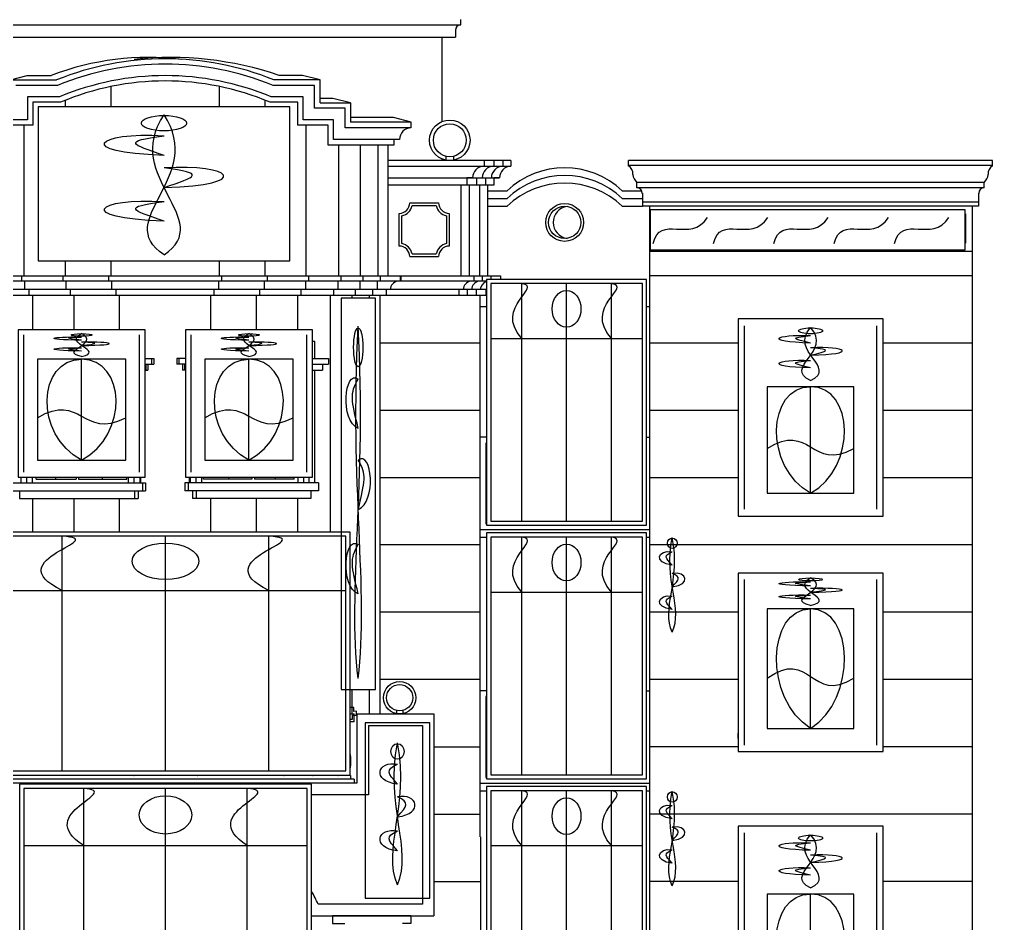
# Model space of a CAD drawing. Header units: inches. Extents: x 330 to 939, y 702 to 1608.
# Drawn here: x 431.2 to 527.9, y 1155.7 to 1245.5 of the extents above; entities that cross this region are included whole.
import ezdxf

# ---------------------------------------------------------------- set-up
doc = ezdxf.new("R2010")
doc.units = ezdxf.units.IN
doc.header["$MEASUREMENT"] = 0
for name, color, linetype, lineweight in [('01_EXISTING_RETAINED', 7, 'Continuous', 25), ('02_NEW_FACADE', 7, 'Continuous', 25), ('03_NEW_WINDOWS', 7, 'Continuous', 25), ('04_GLAZED_ENCLOSURES', 7, 'Continuous', 25)]:
    doc.layers.add(name, color=color, linetype=linetype, lineweight=lineweight)

# ---------------------------------------------------------------- blocks, each defined once
blk = doc.blocks.new('B_ENCLOSURE_08')
at = {"layer": '04_GLAZED_ENCLOSURES'}
for points in [[(7.95, -12.215), (7.95, 12.215), (-7.95, 12.215), (-7.95, -12.215)], [(7.53, -11.795), (7.53, 11.795), (-7.53, 11.795), (-7.53, -11.795)]]:
    blk.add_lwpolyline(points, close=True, dxfattribs=at)
for points in [[(-4.452, -11.795), (-4.452, 11.795)], [(0, -11.795), (0, 11.795)], [(4.452, -11.795), (4.452, 11.795)], [(-7.53, 6.3518), (7.53, 6.3518)]]:
    blk.add_lwpolyline(points, dxfattribs=at)
blk.add_ellipse((0, 9.2834), major_axis=(0, 1.8323), ratio=0.781007, dxfattribs=at)
for points in [[(-4.452, 6.3518), (-7.314, 9.5277), (-2.226, 11.4821), (-4.452, 11.795)], [(4.452, 6.3518), (1.59, 9.5277), (6.678, 11.4821), (4.452, 11.795)]]:
    blk.add_open_spline(points, degree=3, dxfattribs=at)
blk = doc.blocks.new('B_ENCLOSURE_09')
at = {"layer": '04_GLAZED_ENCLOSURES'}
for points in [[(7.95, -12.215), (7.95, 12.215), (-7.95, 12.215), (-7.95, -12.215)], [(7.53, -11.795), (7.53, 11.795), (-7.53, 11.795), (-7.53, -11.795)]]:
    blk.add_lwpolyline(points, close=True, dxfattribs=at)
for points in [[(-4.452, -11.795), (-4.452, 11.795)], [(0, -11.795), (0, 11.795)], [(4.452, -11.795), (4.452, 11.795)], [(-7.53, 6.3518), (7.53, 6.3518)]]:
    blk.add_lwpolyline(points, dxfattribs=at)
blk.add_ellipse((0, 9.2834), major_axis=(0, 1.8323), ratio=0.781007, dxfattribs=at)
for points in [[(-4.452, 6.3518), (-7.314, 9.5277), (-2.226, 11.4821), (-4.452, 11.795)], [(4.452, 6.3518), (1.59, 9.5277), (6.678, 11.4821), (4.452, 11.795)]]:
    blk.add_open_spline(points, degree=3, dxfattribs=at)
blk = doc.blocks.new('B_ENCLOSURE_10')
at = {"layer": '04_GLAZED_ENCLOSURES'}
for points in [[(7.95, -12.215), (7.95, 12.215), (-7.95, 12.215), (-7.95, -12.215)], [(7.53, -11.795), (7.53, 11.795), (-7.53, 11.795), (-7.53, -11.795)]]:
    blk.add_lwpolyline(points, close=True, dxfattribs=at)
for points in [[(-4.452, -11.795), (-4.452, 11.795)], [(0, -11.795), (0, 11.795)], [(4.452, -11.795), (4.452, 11.795)], [(-7.53, 6.3518), (7.53, 6.3518)]]:
    blk.add_lwpolyline(points, dxfattribs=at)
blk.add_ellipse((0, 9.2834), major_axis=(0, 1.8323), ratio=0.781007, dxfattribs=at)
for points in [[(-4.452, 6.3518), (-7.314, 9.5277), (-2.226, 11.4821), (-4.452, 11.795)], [(4.452, 6.3518), (1.59, 9.5277), (6.678, 11.4821), (4.452, 11.795)]]:
    blk.add_open_spline(points, degree=3, dxfattribs=at)
blk = doc.blocks.new('B_ENCLOSURE_13')
at = {"layer": '04_GLAZED_ENCLOSURES'}
for points in [[(14.5, -12.675), (14.5, 12.675), (-14.5, 12.675), (-14.5, -12.675)], [(14.08, -12.255), (14.08, 12.255), (-14.08, 12.255), (-14.08, -12.255)]]:
    blk.add_lwpolyline(points, close=True, dxfattribs=at)
for points in [[(-8.12, -12.255), (-8.12, 12.255)], [(0, -12.255), (0, 12.255)], [(8.12, -12.255), (8.12, 12.255)], [(-14.08, 6.591), (14.08, 6.591)]]:
    blk.add_lwpolyline(points, dxfattribs=at)
blk.add_ellipse((0, 9.633), major_axis=(2.61, 0), ratio=0.7284483, dxfattribs=at)
for points in [[(-8.12, 6.591), (-13.34, 9.8865), (-4.06, 11.9145), (-8.12, 12.255)], [(8.12, 6.591), (2.9, 9.8865), (12.18, 11.9145), (8.12, 12.255)]]:
    blk.add_open_spline(points, degree=3, dxfattribs=at)
blk = doc.blocks.new('B_ENCLOSURE_14')
at = {"layer": '04_GLAZED_ENCLOSURES'}
for points in [[(18.35, -12.075), (18.35, 12.075), (-18.35, 12.075), (-18.35, -12.075)], [(17.93, -11.655), (17.93, 11.655), (-17.93, 11.655), (-17.93, -11.655)]]:
    blk.add_lwpolyline(points, close=True, dxfattribs=at)
for points in [[(-10.276, -11.655), (-10.276, 11.655)], [(0, -11.655), (0, 11.655)], [(10.276, -11.655), (10.276, 11.655)], [(-17.93, 6.279), (17.93, 6.279)]]:
    blk.add_lwpolyline(points, dxfattribs=at)
blk.add_ellipse((0, 9.177), major_axis=(3.303, 0), ratio=0.5483651, dxfattribs=at)
for points in [[(-10.276, 6.279), (-16.882, 9.4185), (-5.138, 11.3505), (-10.276, 11.655)], [(10.276, 6.279), (3.67, 9.4185), (15.414, 11.3505), (10.276, 11.655)]]:
    blk.add_open_spline(points, degree=3, dxfattribs=at)
blk = doc.blocks.new('B_WINDOW_08')
at = {"layer": '03_NEW_WINDOWS'}
for points in [[(7.214, -9.797), (7.214, 9.797), (-7.214, 9.797), (-7.214, -9.797)], [(4.304, -7.537), (4.304, 3.047), (-4.334, 3.047), (-4.334, -7.537)]]:
    blk.add_lwpolyline(points, close=True, dxfattribs=at)
for points in [[(-6.564, -9.111), (-6.564, 9.111)], [(6.564, -9.111), (6.564, 9.111)], [(0, -7.537), (0, 3.047)]]:
    blk.add_lwpolyline(points, dxfattribs=at)
blk.add_ellipse((0, 8.604), major_axis=(1.19, 0), ratio=0.243292, dxfattribs=at)
for points in [[(0, 3.655), (-2.777, 4.971), (2.222, 6.551), (0, 8.92)], [(0, 3.655), (2.777, 4.971), (-2.222, 6.551), (0, 8.92)], [(0, 7.393), (-4.761, 7.498), (-3.571, 8.288), (0, 8.13)], [(0, 7.393), (-1.746, 7.814), (-2.222, 7.919), (0, 8.13)], [(0, 6.182), (4.761, 6.287), (3.571, 7.077), (0, 6.919)], [(0, 6.182), (1.746, 6.603), (2.222, 6.708), (0, 6.919)], [(0, 4.918), (-4.761, 5.024), (-3.571, 5.813), (0, 5.655)], [(0, 4.918), (-1.746, 5.34), (-2.222, 5.445), (0, 5.655)], [(0, -7.537), (-4.679, -4.891), (-4.334, 3.047), (0, 3.047)], [(0, -7.537), (4.649, -4.891), (4.304, 3.047), (0, 3.047)], [(-4.334, -3.092), (0, -0.34), (0, -5.42), (4.304, -3.092)]]:
    blk.add_open_spline(points, degree=3, dxfattribs=at)
blk = doc.blocks.new('B_WINDOW_09')
at = {"layer": '03_NEW_WINDOWS'}
for points in [[(7.214, -8.85), (7.214, 8.85), (-7.214, 8.85), (-7.214, -8.85)], [(4.304, -6.59), (4.304, 5.31), (-4.334, 5.31), (-4.334, -6.59)]]:
    blk.add_lwpolyline(points, close=True, dxfattribs=at)
for points in [[(-6.564, -8.23), (-6.564, 8.23)], [(6.564, -8.23), (6.564, 8.23)], [(0, -6.59), (0, 5.31)]]:
    blk.add_lwpolyline(points, dxfattribs=at)
blk.add_ellipse((0, 8.224), major_axis=(1.19, 0), ratio=0.127592, dxfattribs=at)
for points in [[(0, 7.589), (-4.761, 7.644), (-3.571, 8.058), (0, 7.976)], [(0, 5.629), (-2.777, 6.319), (2.222, 7.147), (0, 8.39)], [(0, 5.629), (2.777, 6.319), (-2.222, 7.147), (0, 8.39)], [(0, 7.589), (-1.746, 7.81), (-2.222, 7.865), (0, 7.976)], [(0, 6.954), (4.761, 7.009), (3.571, 7.423), (0, 7.34)], [(0, 6.954), (1.746, 7.175), (2.222, 7.23), (0, 7.34)], [(0, 6.291), (-4.761, 6.346), (-3.571, 6.761), (0, 6.678)], [(0, 6.291), (-1.746, 6.512), (-2.222, 6.567), (0, 6.678)], [(0, -6.59), (-4.679, -3.615), (-4.334, 5.31), (0, 5.31)], [(0, -6.59), (4.649, -3.615), (4.304, 5.31), (0, 5.31)], [(-4.334, -1.592), (0, 1.502), (0, -4.21), (4.304, -1.592)]]:
    blk.add_open_spline(points, degree=3, dxfattribs=at)
blk = doc.blocks.new('B_WINDOW_10')
at = {"layer": '03_NEW_WINDOWS'}
for points in [[(7.214, -9.797), (7.214, 9.797), (-7.214, 9.797), (-7.214, -9.797)], [(4.304, -7.537), (4.304, 3.047), (-4.334, 3.047), (-4.334, -7.537)]]:
    blk.add_lwpolyline(points, close=True, dxfattribs=at)
for points in [[(-6.564, -9.111), (-6.564, 9.111)], [(6.564, -9.111), (6.564, 9.111)], [(0, -7.537), (0, 3.047)]]:
    blk.add_lwpolyline(points, dxfattribs=at)
blk.add_ellipse((0, 8.604), major_axis=(1.19, 0), ratio=0.243292, dxfattribs=at)
for points in [[(0, 3.655), (-2.777, 4.971), (2.222, 6.551), (0, 8.92)], [(0, 3.655), (2.777, 4.971), (-2.222, 6.551), (0, 8.92)], [(0, 7.393), (-4.761, 7.498), (-3.571, 8.288), (0, 8.13)], [(0, 7.393), (-1.746, 7.814), (-2.222, 7.919), (0, 8.13)], [(0, 6.182), (4.761, 6.287), (3.571, 7.077), (0, 6.919)], [(0, 6.182), (1.746, 6.603), (2.222, 6.708), (0, 6.919)], [(0, 4.918), (-4.761, 5.024), (-3.571, 5.813), (0, 5.655)], [(0, 4.918), (-1.746, 5.34), (-2.222, 5.445), (0, 5.655)], [(0, -7.537), (-4.679, -4.891), (-4.334, 3.047), (0, 3.047)], [(0, -7.537), (4.649, -4.891), (4.304, 3.047), (0, 3.047)], [(-4.334, -3.092), (0, -0.34), (0, -5.42), (4.304, -3.092)]]:
    blk.add_open_spline(points, degree=3, dxfattribs=at)
blk = doc.blocks.new('B_WINDOW_11')
at = {"layer": '03_NEW_WINDOWS'}
for points in [[(6.309, -7.325), (6.309, 7.325), (-6.309, 7.325), (-6.309, -7.325)], [(4.389, -5.625), (4.389, 4.395), (-4.389, 4.395), (-4.389, -5.625)]]:
    blk.add_lwpolyline(points, close=True, dxfattribs=at)
for points in [[(-5.741, -6.812), (-5.741, 6.812)], [(5.741, -6.812), (5.741, 6.812)], [(0, -5.625), (0, 4.395)]]:
    blk.add_lwpolyline(points, dxfattribs=at)
blk.add_ellipse((0, 6.807), major_axis=(1.041, 0), ratio=0.120747, dxfattribs=at)
for points in [[(0, 4.659), (-2.429, 5.23), (1.943, 5.916), (0, 6.944)], [(0, 4.659), (2.429, 5.23), (-1.943, 5.916), (0, 6.944)], [(0, 6.281), (-4.164, 6.327), (-3.123, 6.67), (0, 6.601)], [(0, 6.281), (-1.527, 6.464), (-1.943, 6.51), (0, 6.601)], [(0, 5.756), (4.164, 5.801), (3.123, 6.144), (0, 6.076)], [(0, 5.756), (1.527, 5.939), (1.943, 5.984), (0, 6.076)], [(0, 5.207), (-4.164, 5.253), (-3.123, 5.596), (0, 5.527)], [(0, 5.207), (-1.527, 5.39), (-1.943, 5.436), (0, 5.527)], [(0, -5.625), (-4.74, -3.12), (-4.389, 4.395), (0, 4.395)], [(0, -5.625), (4.74, -3.12), (4.389, 4.395), (0, 4.395)], [(-4.389, -1.417), (0, 1.189), (0, -3.621), (4.389, -1.417)]]:
    blk.add_open_spline(points, degree=3, dxfattribs=at)
blk = doc.blocks.new('B_WINDOW_12')
at = {"layer": '03_NEW_WINDOWS'}
for points in [[(6.309, -7.325), (6.309, 7.325), (-6.309, 7.325), (-6.309, -7.325)], [(4.389, -5.625), (4.389, 4.395), (-4.389, 4.395), (-4.389, -5.625)]]:
    blk.add_lwpolyline(points, close=True, dxfattribs=at)
for points in [[(-5.741, -6.812), (-5.741, 6.812)], [(5.741, -6.812), (5.741, 6.812)], [(0, -5.625), (0, 4.395)]]:
    blk.add_lwpolyline(points, dxfattribs=at)
blk.add_ellipse((0, 6.807), major_axis=(1.041, 0), ratio=0.120746, dxfattribs=at)
for points in [[(0, 4.659), (-2.429, 5.23), (1.943, 5.916), (0, 6.944)], [(0, 4.659), (2.429, 5.23), (-1.943, 5.916), (0, 6.944)], [(0, 6.281), (-4.164, 6.327), (-3.123, 6.67), (0, 6.601)], [(0, 6.281), (-1.527, 6.464), (-1.943, 6.51), (0, 6.601)], [(0, 5.756), (4.164, 5.801), (3.123, 6.144), (0, 6.076)], [(0, 5.756), (1.527, 5.939), (1.943, 5.984), (0, 6.076)], [(0, 5.207), (-4.164, 5.253), (-3.123, 5.596), (0, 5.527)], [(0, 5.207), (-1.527, 5.39), (-1.943, 5.436), (0, 5.527)], [(0, -5.625), (-4.74, -3.12), (-4.389, 4.395), (0, 4.395)], [(0, -5.625), (4.74, -3.12), (4.389, 4.395), (0, 4.395)], [(-4.389, -1.417), (0, 1.189), (0, -3.621), (4.389, -1.417)]]:
    blk.add_open_spline(points, degree=3, dxfattribs=at)

msp = doc.modelspace()

# ---------------------------------------------------------------- linework, layer by layer
at = {"layer": '01_EXISTING_RETAINED'}
for p, q in [((475.091, 1244.925), (475.091, 1245.467)), ((364.439, 1244.93), (475.091, 1244.93)), ((474.549, 1244.389), (474.549, 1243.72)), ((364.983, 1243.72), (474.549, 1243.72)), ((473.202, 1243.72), (473.202, 1235.318)), ((430.346, 1239.457), (431.987, 1239.904)), ((431.987, 1239.904), (434.396, 1239.904)), ((459.357, 1239.904), (457.054, 1239.904)), ((461.103, 1239.457), (459.357, 1239.904)), ((430.346, 1239.457), (434.923, 1239.457)), ((435.015, 1238.923), (430.881, 1238.923)), ((440.348, 1236.8), (440.348, 1238.89)), ((451.101, 1236.8), (451.101, 1238.89)), ((460.569, 1238.923), (456.435, 1238.923)), ((461.103, 1239.457), (456.527, 1239.457)), ((460.569, 1236.644), (460.569, 1238.923)), ((461.103, 1237.179), (461.103, 1239.457)), ((435.214, 1237.778), (432.026, 1237.778)), ((432.026, 1237.778), (432.026, 1235.499)), ((459.424, 1237.778), (456.235, 1237.778)), ((459.424, 1235.499), (459.424, 1237.778)), ((462.378, 1237.626), (461.103, 1237.626)), ((464.124, 1237.179), (462.378, 1237.626)), ((435.308, 1237.243), (432.56, 1237.243)), ((432.56, 1237.243), (432.56, 1234.965)), ((435.813, 1236.8), (435.813, 1237.468)), ((455.637, 1236.8), (455.637, 1237.468)), ((458.889, 1237.243), (456.141, 1237.243)), ((458.889, 1234.965), (458.889, 1237.243)), ((461.103, 1237.179), (464.124, 1237.179)), ((464.124, 1237.179), (464.124, 1235.27)), ((463.589, 1236.644), (460.569, 1236.644)), ((463.589, 1234.698), (463.589, 1236.644)), ((468.407, 1235.718), (464.124, 1235.718)), ((470.152, 1235.27), (468.407, 1235.718)), ((432.026, 1235.499), (429.005, 1235.499)), ((432.56, 1234.965), (429.54, 1234.965)), ((431.709, 1220.002), (431.709, 1234.965)), ((461.91, 1234.965), (458.889, 1234.965)), ((462.444, 1235.499), (459.424, 1235.499)), ((459.74, 1220.002), (459.74, 1234.965)), ((461.91, 1232.98), (461.91, 1234.965)), ((462.444, 1233.553), (462.444, 1235.499)), ((470.137, 1235.27), (464.124, 1235.27)), ((470.137, 1235.27), (470.137, 1234.698)), ((470.137, 1234.698), (463.589, 1234.698)), ((468.435, 1232.98), (461.91, 1232.98)), ((468.435, 1233.553), (462.444, 1233.553)), ((462.98, 1220.002), (462.98, 1232.98)), ((465.14, 1220.002), (465.14, 1232.98)), ((466.866, 1220.002), (466.866, 1232.98)), ((466.868, 1220.002), (466.868, 1232.98)), ((467.862, 1220.002), (467.862, 1232.98)), ((468.435, 1232.98), (467.862, 1232.98)), ((467.865, 1220.002), (467.865, 1232.98)), ((469.007, 1233.553), (468.435, 1233.553)), ((468.435, 1233.553), (468.435, 1232.98)), ((473.612, 1231.88), (473.612, 1231.453)), ((474.375, 1231.88), (474.375, 1231.453)), ((467.862, 1230.881), (480.078, 1230.881)), ((480.078, 1231.453), (467.865, 1231.453)), ((473.202, 1231.616), (473.202, 1231.453)), ((477.406, 1231.453), (477.406, 1230.881)), ((478.36, 1231.453), (478.36, 1230.881)), ((479.274, 1231.453), (479.274, 1230.881)), ((480.078, 1231.453), (480.078, 1230.881)), ((498.007, 1231.453), (491.751, 1231.453)), ((491.766, 1230.91), (491.751, 1231.453)), ((527.913, 1230.961), (491.764, 1230.961)), ((527.927, 1231.453), (497.624, 1231.453)), ((527.912, 1230.91), (527.927, 1231.453)), ((467.862, 1229.736), (478.933, 1229.736)), ((478.36, 1229.01), (467.865, 1229.01)), ((475.116, 1220.002), (475.116, 1229.01)), ((476.261, 1229.736), (475.688, 1229.736)), ((475.688, 1229.736), (475.688, 1229.01)), ((475.96, 1220.002), (475.96, 1229.01)), ((476.642, 1229.736), (476.642, 1229.01)), ((476.983, 1220.002), (476.983, 1229.01)), ((477.556, 1229.736), (477.556, 1229.01)), ((477.788, 1220.002), (477.788, 1229.01)), ((478.933, 1229.736), (478.36, 1229.736)), ((478.36, 1229.736), (478.36, 1229.01)), ((492.587, 1228.734), (492.587, 1229.276)), ((527.083, 1229.281), (492.594, 1229.281)), ((527.09, 1228.734), (527.09, 1229.276)), ((477.788, 1228.446), (479.685, 1228.446)), ((491.135, 1228.446), (493.066, 1228.446)), ((527.09, 1228.734), (492.656, 1228.734)), ((493.129, 1228.199), (493.129, 1226.919)), ((526.548, 1228.199), (526.548, 1226.919)), ((470.021, 1227.254), (472.888, 1227.254)), ((470.26, 1226.987), (472.648, 1226.987)), ((477.788, 1227.682), (479.685, 1227.682)), ((491.135, 1227.682), (493.129, 1227.682)), ((526.548, 1227.314), (493.129, 1227.314)), ((468.973, 1222.958), (468.973, 1226.207)), ((473.935, 1226.207), (473.935, 1222.958)), ((477.788, 1226.919), (479.685, 1226.919)), ((491.135, 1226.919), (493.129, 1226.919)), ((526.548, 1226.919), (493.129, 1226.919)), ((493.832, 1226.919), (493.832, 1178.777)), ((525.2, 1226.175), (525.238, 1226.175)), ((525.238, 1226.175), (525.237, 1223.243)), ((525.896, 1226.919), (525.896, 1095.563)), ((469.24, 1223.198), (469.24, 1225.967)), ((473.668, 1225.967), (473.668, 1223.198)), ((525.237, 1223.243), (525.2, 1223.243)), ((470.26, 1222.178), (472.648, 1222.178)), ((493.832, 1222.461), (525.871, 1222.461)), ((435.813, 1220.002), (435.813, 1221.5)), ((440.348, 1220.002), (440.348, 1221.5)), ((451.101, 1220.002), (451.101, 1221.5)), ((455.637, 1220.002), (455.637, 1221.5)), ((470.021, 1221.91), (472.888, 1221.91)), ((412.398, 1220.002), (479.05, 1220.002)), ((477.63, 1219.468), (414.37, 1219.468)), ((431.467, 1219.468), (431.467, 1220.002)), ((431.766, 1218.628), (431.766, 1219.468)), ((435.571, 1219.468), (435.571, 1220.002)), ((435.87, 1218.628), (435.87, 1219.468)), ((440.106, 1219.468), (440.106, 1220.002)), ((440.406, 1218.628), (440.406, 1219.468)), ((451.042, 1218.628), (451.042, 1219.468)), ((451.341, 1219.468), (451.341, 1220.002)), ((455.578, 1218.628), (455.578, 1219.468)), ((455.877, 1219.468), (455.877, 1220.002)), ((459.681, 1218.628), (459.681, 1219.468)), ((459.981, 1219.468), (459.981, 1220.002)), ((462.921, 1218.628), (462.921, 1219.468)), ((463.22, 1219.468), (463.22, 1220.002)), ((465.081, 1218.628), (465.081, 1219.468)), ((465.38, 1219.468), (465.38, 1220.002)), ((466.809, 1218.628), (466.809, 1219.468)), ((467.108, 1219.468), (467.108, 1220.002)), ((469.112, 1219.468), (469.112, 1220.002)), ((469.127, 1220.002), (469.127, 1219.468)), ((470.166, 1219.99), (476.273, 1219.99)), ((476.378, 1220.002), (476.378, 1219.468)), ((477.204, 1220.002), (477.204, 1219.468)), ((478.081, 1220.002), (478.081, 1219.673)), ((479.05, 1220.002), (479.05, 1219.673)), ((525.871, 1219.99), (493.832, 1219.99)), ((477.63, 1218.628), (414.37, 1218.628)), ((432.21, 1218.093), (432.21, 1218.628)), ((436.313, 1218.093), (436.313, 1218.628)), ((440.849, 1218.093), (440.849, 1218.628)), ((450.599, 1218.093), (450.599, 1218.628)), ((455.134, 1218.093), (455.134, 1218.628)), ((459.238, 1218.093), (459.238, 1218.628)), ((462.478, 1218.093), (462.478, 1218.628)), ((464.638, 1218.093), (464.638, 1218.628)), ((466.365, 1218.093), (466.365, 1218.628)), ((467.662, 1218.628), (467.662, 1218.093)), ((474.912, 1218.628), (474.912, 1218.093)), ((475.739, 1218.628), (475.739, 1218.093)), ((476.616, 1218.628), (476.616, 1218.093)), ((477.584, 1218.628), (477.584, 1218.093)), ((414.37, 1218.093), (477.584, 1218.093)), ((432.554, 1214.665), (432.554, 1218.093)), ((436.658, 1214.665), (436.658, 1218.093)), ((441.194, 1214.665), (441.194, 1218.093)), ((450.254, 1214.665), (450.254, 1218.093)), ((454.79, 1214.665), (454.79, 1218.093)), ((458.893, 1214.665), (458.893, 1218.093)), ((462.133, 1194.57), (462.133, 1218.093)), ((464.293, 1217.8), (464.293, 1218.093)), ((466.021, 1217.8), (466.021, 1218.093)), ((467.091, 1176.49), (467.091, 1218.093)), ((477.012, 1164.272), (477.012, 1218.093)), ((477.012, 1216.948), (477.63, 1216.948)), ((493.57, 1216.948), (493.807, 1216.948)), ((460.58, 1213.464), (460.359, 1213.464)), ((460.58, 1211.786), (460.58, 1213.464)), ((477.012, 1213.31), (467.091, 1213.31)), ((502.623, 1213.31), (493.807, 1213.31)), ((525.871, 1213.31), (517.08, 1213.31)), ((443.736, 1211.786), (444.578, 1211.786)), ((444.369, 1211.786), (444.369, 1211.213)), ((444.578, 1211.786), (444.578, 1211.213)), ((447.711, 1211.786), (446.869, 1211.786)), ((446.869, 1211.786), (446.869, 1211.213)), ((447.078, 1211.786), (447.078, 1211.213)), ((460.359, 1211.786), (460.629, 1211.786)), ((460.629, 1211.786), (461.934, 1211.786)), ((461.934, 1211.786), (461.934, 1211.213)), ((443.736, 1211.213), (444.578, 1211.213)), ((443.736, 1210.64), (444.006, 1210.64)), ((443.796, 1211.213), (443.796, 1210.64)), ((444.006, 1211.213), (444.006, 1210.64)), ((447.711, 1211.213), (446.869, 1211.213)), ((447.442, 1211.213), (447.442, 1210.64)), ((447.711, 1210.64), (447.442, 1210.64)), ((447.651, 1211.213), (447.651, 1210.64)), ((460.359, 1211.213), (461.934, 1211.213)), ((460.359, 1210.64), (461.362, 1210.64)), ((460.58, 1199.425), (460.58, 1210.64)), ((461.362, 1211.213), (461.362, 1210.64)), ((477.012, 1206.63), (467.091, 1206.63)), ((502.623, 1206.63), (493.807, 1206.63)), ((525.871, 1206.63), (517.08, 1206.63)), ((477.63, 1203.97), (477.012, 1203.97)), ((493.57, 1203.97), (493.807, 1203.97)), ((477.584, 1203.397), (477.584, 1195.381)), ((477.63, 1203.397), (477.584, 1203.397)), ((431.412, 1199.425), (431.412, 1199.985)), ((431.957, 1199.425), (431.957, 1199.985)), ((432.522, 1199.425), (432.522, 1199.985)), ((432.903, 1199.807), (432.903, 1199.985)), ((434.809, 1199.985), (434.809, 1199.807)), ((436.864, 1199.985), (436.864, 1199.807)), ((437.116, 1199.985), (437.116, 1199.807)), ((439.446, 1199.985), (439.446, 1199.807)), ((441.921, 1199.807), (441.921, 1199.985)), ((442.074, 1199.425), (442.074, 1199.985)), ((442.645, 1199.425), (442.645, 1199.985)), ((443.217, 1199.425), (443.217, 1199.985)), ((443.307, 1199.425), (443.307, 1199.985)), ((448.141, 1199.425), (448.141, 1199.985)), ((448.231, 1199.425), (448.231, 1199.985)), ((448.802, 1199.425), (448.802, 1199.985)), ((449.373, 1199.425), (449.373, 1199.985)), ((449.526, 1199.807), (449.526, 1199.985)), ((452.001, 1199.985), (452.001, 1199.807)), ((454.332, 1199.985), (454.332, 1199.807)), ((454.583, 1199.985), (454.583, 1199.807)), ((456.639, 1199.985), (456.639, 1199.807)), ((458.544, 1199.807), (458.544, 1199.985)), ((458.926, 1199.425), (458.926, 1199.985)), ((459.491, 1199.425), (459.491, 1199.985)), ((460.035, 1199.425), (460.035, 1199.985)), ((477.012, 1199.95), (467.091, 1199.95)), ((502.623, 1199.95), (493.807, 1199.95)), ((525.871, 1199.95), (517.08, 1199.95)), ((430.482, 1199.425), (443.771, 1199.425)), ((432.903, 1199.807), (436.864, 1199.807)), ((437.116, 1199.807), (441.921, 1199.807)), ((443.454, 1199.425), (443.454, 1198.662)), ((443.771, 1199.425), (443.771, 1198.662)), ((460.965, 1199.425), (447.676, 1199.425)), ((447.676, 1199.425), (447.676, 1198.662)), ((447.993, 1199.425), (447.993, 1198.662)), ((454.332, 1199.807), (449.526, 1199.807)), ((458.544, 1199.807), (454.583, 1199.807)), ((460.965, 1199.425), (460.965, 1198.662)), ((430.482, 1198.662), (443.771, 1198.662)), ((431.246, 1198.662), (431.246, 1197.898)), ((442.664, 1198.662), (442.664, 1197.898)), ((443.03, 1198.662), (443.03, 1197.898)), ((460.965, 1198.662), (447.676, 1198.662)), ((448.417, 1198.662), (448.417, 1197.898)), ((448.783, 1198.662), (448.783, 1197.898)), ((460.202, 1198.662), (460.202, 1197.898)), ((431.246, 1197.898), (443.03, 1197.898)), ((432.554, 1194.57), (432.554, 1197.898)), ((436.658, 1194.57), (436.658, 1197.898)), ((441.194, 1194.57), (441.194, 1197.898)), ((460.202, 1197.898), (448.417, 1197.898)), ((450.254, 1194.57), (450.254, 1197.898)), ((454.79, 1194.57), (454.79, 1197.898)), ((458.893, 1194.57), (458.893, 1197.898)), ((503.175, 1196.125), (503.175, 1196.118)), ((503.175, 1196.119), (516.502, 1196.118)), ((516.502, 1196.125), (516.502, 1196.118)), ((477.584, 1195.381), (477.63, 1195.381)), ((477.012, 1194.809), (493.807, 1194.809)), ((477.012, 1193.27), (467.091, 1193.27)), ((477.012, 1194.045), (477.63, 1194.045)), ((493.57, 1194.045), (493.807, 1194.045)), ((525.871, 1193.27), (493.807, 1193.27)), ((477.012, 1186.59), (467.091, 1186.59)), ((502.623, 1186.59), (493.807, 1186.59)), ((525.871, 1186.59), (517.08, 1186.59)), ((477.012, 1179.91), (467.091, 1179.91)), ((502.623, 1179.91), (493.807, 1179.91)), ((525.871, 1179.91), (517.08, 1179.91)), ((464.293, 1176.486), (464.293, 1178.9)), ((466.021, 1176.49), (466.021, 1178.9)), ((477.63, 1178.777), (477.012, 1178.777)), ((493.57, 1178.777), (493.807, 1178.777)), ((493.832, 1178.777), (493.832, 1091.746)), ((477.584, 1178.204), (477.584, 1170.188)), ((477.63, 1178.204), (477.584, 1178.204)), ((464.448, 1177.134), (464.12, 1177.13)), ((464.453, 1176.744), (464.448, 1177.134)), ((464.713, 1176.747), (464.453, 1176.744)), ((464.718, 1176.357), (464.713, 1176.747)), ((468.709, 1176.825), (468.709, 1176.483)), ((469.32, 1176.825), (469.32, 1176.483)), ((464.501, 1176.479), (464.12, 1176.479)), ((464.12, 1175.958), (464.333, 1175.961)), ((464.328, 1176.352), (464.718, 1176.357)), ((464.33, 1176.221), (464.328, 1176.352)), ((464.333, 1175.961), (464.33, 1176.221)), ((464.501, 1175.719), (464.501, 1176.482)), ((464.501, 1175.715), (464.501, 1176.479)), ((464.767, 1176.482), (464.767, 1169.608)), ((464.767, 1176.482), (472.423, 1176.482)), ((472.423, 1176.482), (472.423, 1156.439)), ((464.501, 1175.715), (464.12, 1175.715)), ((465.912, 1175.337), (471.278, 1175.337)), ((465.912, 1175.337), (465.912, 1168.463)), ((471.278, 1175.337), (471.278, 1157.584)), ((502.616, 1174.578), (502.623, 1174.578)), ((502.616, 1174.578), (502.616, 1174.034)), ((502.623, 1174.034), (502.616, 1174.034)), ((472.423, 1173.23), (477.012, 1173.23)), ((502.623, 1173.23), (493.807, 1173.23)), ((525.871, 1173.23), (517.08, 1173.23)), ((464.501, 1169.99), (427.029, 1169.99)), ((464.119, 1170.371), (427.411, 1170.371)), ((445.765, 1170.38), (445.765, 1170.371)), ((464.119, 1170.371), (464.119, 1169.99)), ((464.501, 1169.99), (464.501, 1169.608)), ((477.584, 1170.188), (477.63, 1170.188)), ((464.767, 1169.608), (426.613, 1169.608)), ((477.012, 1169.616), (493.807, 1169.616)), ((465.912, 1168.463), (460.27, 1168.463)), ((477.012, 1168.852), (477.63, 1168.852)), ((493.57, 1168.852), (493.807, 1168.852)), ((472.423, 1166.538), (477.012, 1166.538)), ((525.871, 1166.538), (493.807, 1166.538)), ((477.037, 1164.272), (477.037, 1091.746)), ((472.423, 1159.858), (477.037, 1159.858)), ((502.623, 1159.858), (493.807, 1159.858)), ((525.871, 1159.858), (517.08, 1159.858)), ((471.278, 1157.584), (460.912, 1157.584)), ((460.284, 1156.439), (472.423, 1156.439)), ((462.327, 1156.43), (462.327, 1155.667)), ((470.139, 1156.439), (462.335, 1156.439)), ((470.131, 1156.43), (470.131, 1155.667)), ((462.327, 1155.667), (463.557, 1155.667)), ((470.131, 1155.667), (469.283, 1155.667))]:
    msp.add_line(p, q, dxfattribs=at)
for centre, radius in [((473.994, 1233.467), 2.013), ((473.994, 1233.467), 1.632), ((485.41, 1225.307), 1.882), ((485.41, 1225.307), 1.607), ((469.015, 1178.094), 1.611), ((469.015, 1178.094), 1.305)]:
    msp.add_circle(centre, radius, dxfattribs=at)
for centre, radius, start, end in [((475.095, 1244.385), 0.544, 90, 180), ((444.045, 1214.758), 26.934, 83.07566, 110.99193), ((445.725, 1212.887), 28.682, 67.87676, 112.12324), ((446.257, 1208.2), 33.493, 71.19358, 96.21582), ((445.725, 1212.82), 28.214, 67.69171, 112.30829), ((445.725, 1212.676), 27.213, 67.27972, 112.72028), ((445.725, 1212.608), 26.747, 67.07984, 112.92016), ((470.139, 1233.566), 1.132, 90.11384, 180.65547), ((477.406, 1229.736), 1.145, 90, 180), ((478.36, 1229.736), 1.145, 90, 180), ((479.274, 1229.736), 1.145, 90, 180), ((480.078, 1229.736), 1.145, 90, 180), ((491.195, 1230.082), 1.005, 359.40577, 55.85409), ((528.482, 1230.082), 1.005, 124.14591, 180.59423), ((485.41, 1222.437), 8.299, 46.38928, 133.61072), ((485.41, 1221.673), 8.299, 46.38928, 133.61072), ((493.284, 1230.119), 1.085, 182.49336, 230.56022), ((526.394, 1230.119), 1.085, 309.43978, 357.50664), ((485.41, 1220.91), 8.299, 46.38928, 133.61072), ((492.583, 1228.195), 0.544, 0, 90), ((527.095, 1228.195), 0.544, 90, 180), ((468.973, 1227.254), 1.048, 270, 0), ((468.973, 1227.254), 1.315, 281.72487, 348.27513), ((473.935, 1227.254), 1.315, 191.72487, 258.27513), ((473.935, 1227.254), 1.048, 180, 270), ((485.885, 1225.307), 1.607, 98.49413, 261.50587), ((468.973, 1221.91), 1.315, 11.72487, 78.27513), ((473.935, 1221.91), 1.315, 101.72487, 168.27513), ((468.973, 1221.91), 1.048, 360, 90), ((473.935, 1221.91), 1.048, 90, 180), ((468.986, 1218.563), 0.919, 99.93439, 175.9318), ((476.237, 1218.563), 0.919, 99.93439, 175.9318), ((477.064, 1218.563), 0.919, 99.93439, 175.9318), ((477.94, 1218.563), 0.919, 109.73158, 175.9318), ((445.737, 1150.769), 16.635, 24.18536, 29.11431), ((445.737, 1150.574), 15.685, 21.95869, 22.09475)]:
    msp.add_arc(centre, radius, start, end, dxfattribs=at)
for centre, major_axis, start_param, end_param in [((463.711, 1171.799), (0, -1.479), 1.109363, 2.03223), ((463.711, 1171.799), (0, -1.479), 1.109363, 2.03223), ((432.502, 1171.799), (0, 1.479), 2.855448, 2.877089), ((432.502, 1171.799), (0, 1.479), 2.855448, 2.877089), ((434.089, 1171.799), (0, 1.479), 2.855448, 2.877089), ((434.089, 1171.799), (0, 1.479), 2.855448, 2.877089), ((435.872, 1171.799), (0, 1.479), 2.855448, 2.877089), ((435.872, 1171.799), (0, 1.479), 2.855448, 2.877089), ((437.157, 1171.799), (0, 1.479), 2.855448, 2.877089), ((437.157, 1171.799), (0, 1.479), 2.855448, 2.877089), ((439.019, 1171.799), (0, 1.479), 2.855448, 2.877089), ((439.019, 1171.799), (0, 1.479), 2.855448, 2.877089), ((440.88, 1171.799), (0, 1.479), 2.855448, 2.877089), ((440.88, 1171.799), (0, 1.479), 2.855448, 2.877089), ((442.742, 1171.799), (0, 1.479), 2.855448, 2.877089), ((442.742, 1171.799), (0, 1.479), 2.855448, 2.877089), ((444.342, 1171.799), (0, 1.479), 2.855448, 2.877089), ((444.342, 1171.799), (0, 1.479), 2.855448, 2.877089), ((447.188, 1171.799), (0, -1.479), 0.264504, 0.286145), ((447.188, 1171.799), (0, -1.479), 0.264504, 0.286145), ((448.787, 1171.799), (0, -1.479), 0.264504, 0.286145), ((448.787, 1171.799), (0, -1.479), 0.264504, 0.286145), ((450.649, 1171.799), (0, -1.479), 0.264504, 0.286145), ((450.649, 1171.799), (0, -1.479), 0.264504, 0.286145), ((452.511, 1171.799), (0, -1.479), 0.264504, 0.286145), ((452.511, 1171.799), (0, -1.479), 0.264504, 0.286145), ((454.373, 1171.799), (0, -1.479), 0.264504, 0.286145), ((454.373, 1171.799), (0, -1.479), 0.264504, 0.286145), ((455.834, 1171.799), (0, -1.479), 0.264504, 0.286145), ((455.834, 1171.799), (0, -1.479), 0.264504, 0.286145), ((457.4, 1171.799), (0, -1.479), 0.264504, 0.286145), ((457.4, 1171.799), (0, -1.479), 0.264504, 0.286145), ((459.027, 1171.799), (0, -1.479), 0.264504, 0.286145), ((459.027, 1171.799), (0, -1.479), 0.264504, 0.286145), ((460.281, 1171.799), (0, -1.479), 0.264504, 0.286145), ((460.281, 1171.799), (0, -1.479), 0.264504, 0.286145), ((461.655, 1171.799), (0, -1.479), 0.264504, 0.286145), ((461.655, 1171.799), (0, -1.479), 0.264504, 0.286145), ((462.762, 1171.799), (0, -1.479), 0.264504, 0.286145), ((462.762, 1171.799), (0, -1.479), 0.264504, 0.286145), ((463.711, 1171.799), (0, -1.479), 0.264504, 0.286145), ((463.711, 1171.799), (0, -1.479), 0.264504, 0.286145)]:
    msp.add_ellipse(centre, major_axis=major_axis, ratio=0.309017, start_param=start_param, end_param=end_param, dxfattribs=at)
at = {"layer": '02_NEW_FACADE'}
for points in [[(458.1, 1221.5), (458.1, 1236.8), (433.1, 1236.8), (433.1, 1221.5)], [(525.2, 1222.6), (525.2, 1226.55), (493.9, 1226.55), (493.9, 1222.6)], [(466.6, 1178.9), (466.6, 1217.8), (463.2, 1217.8), (463.2, 1178.9)], [(472, 1158.2), (472, 1175.6), (465.6, 1175.6), (465.6, 1158.2)]]:
    msp.add_lwpolyline(points, close=True, dxfattribs=at)
for centre, major_axis, ratio in [((445.6, 1235.166), (2.25, 0), 0.339778), ((464.9, 1212.9), (0, 1.925), 0.238442), ((496.1, 1193.436), (0, 0.517), 0.928433), ((468.8, 1172.754), (0, 0.775), 0.851064), ((496.1, 1168.236), (0, 0.517), 0.928433)]:
    msp.add_ellipse(centre, major_axis=major_axis, ratio=ratio, dxfattribs=at)
for points in [[(445.6, 1222.1), (440.35, 1225.575), (449.8, 1229.745), (445.6, 1236)], [(445.6, 1222.1), (450.85, 1225.575), (441.4, 1229.745), (445.6, 1236)], [(445.6, 1231.969), (436.6, 1232.247), (438.85, 1234.332), (445.6, 1233.915)], [(445.6, 1231.969), (442.3, 1233.081), (441.4, 1233.359), (445.6, 1233.915)], [(445.6, 1228.772), (454.6, 1229.05), (452.35, 1231.135), (445.6, 1230.718)], [(445.6, 1228.772), (448.9, 1229.884), (449.8, 1230.162), (445.6, 1230.718)], [(445.6, 1225.436), (436.6, 1225.714), (438.85, 1227.799), (445.6, 1227.382)], [(445.6, 1225.436), (442.3, 1226.548), (441.4, 1226.826), (445.6, 1227.382)], [(494.2, 1223.2), (494.9, 1226.2), (497.9, 1223.2), (499.6, 1225.8)], [(500.2, 1223.2), (500.9, 1226.2), (503.9, 1223.2), (505.6, 1225.8)], [(506.2, 1223.2), (506.9, 1226.2), (509.9, 1223.2), (511.6, 1225.8)], [(512.2, 1223.2), (512.9, 1226.2), (515.9, 1223.2), (517.6, 1225.8)], [(518.2, 1223.2), (518.9, 1226.2), (521.9, 1223.2), (523.6, 1225.8)], [(464.9, 1180), (463.829, 1188.75), (465.757, 1199.25), (464.9, 1215)], [(464.9, 1180), (465.971, 1188.75), (464.043, 1199.25), (464.9, 1215)], [(464.9, 1204.85), (463.064, 1205.55), (463.523, 1210.8), (464.9, 1209.75)], [(464.9, 1204.85), (464.227, 1207.65), (464.043, 1208.35), (464.9, 1209.75)], [(464.9, 1196.8), (466.736, 1197.5), (466.277, 1202.75), (464.9, 1201.7)], [(464.9, 1196.8), (465.573, 1199.6), (465.757, 1200.3), (464.9, 1201.7)], [(464.9, 1188.4), (463.064, 1189.1), (463.523, 1194.35), (464.9, 1193.3)], [(464.9, 1188.4), (464.227, 1191.2), (464.043, 1191.9), (464.9, 1193.3)], [(496.1, 1184.6), (494.98, 1186.95), (496.996, 1189.77), (496.1, 1194)], [(496.1, 1184.6), (497.22, 1186.95), (495.204, 1189.77), (496.1, 1194)], [(496.1, 1191.274), (494.18, 1191.462), (494.66, 1192.872), (496.1, 1192.59)], [(496.1, 1191.274), (495.396, 1192.026), (495.204, 1192.214), (496.1, 1192.59)], [(496.1, 1189.112), (498.02, 1189.3), (497.54, 1190.71), (496.1, 1190.428)], [(496.1, 1189.112), (496.804, 1189.864), (496.996, 1190.052), (496.1, 1190.428)], [(496.1, 1186.856), (494.18, 1187.044), (494.66, 1188.454), (496.1, 1188.172)], [(496.1, 1186.856), (495.396, 1187.608), (495.204, 1187.796), (496.1, 1188.172)], [(468.8, 1159.5), (467.26, 1163.025), (470.032, 1167.255), (468.8, 1173.6)], [(468.8, 1159.5), (470.34, 1163.025), (467.568, 1167.255), (468.8, 1173.6)], [(468.8, 1169.511), (466.16, 1169.793), (466.82, 1171.908), (468.8, 1171.485)], [(468.8, 1169.511), (467.832, 1170.639), (467.568, 1170.921), (468.8, 1171.485)], [(468.8, 1166.268), (471.44, 1166.55), (470.78, 1168.665), (468.8, 1168.242)], [(468.8, 1166.268), (469.768, 1167.396), (470.032, 1167.678), (468.8, 1168.242)], [(496.1, 1159.4), (494.98, 1161.75), (496.996, 1164.57), (496.1, 1168.8)], [(496.1, 1159.4), (497.22, 1161.75), (495.204, 1164.57), (496.1, 1168.8)], [(496.1, 1166.074), (494.18, 1166.262), (494.66, 1167.672), (496.1, 1167.39)], [(496.1, 1166.074), (495.396, 1166.826), (495.204, 1167.014), (496.1, 1167.39)], [(468.8, 1162.884), (466.16, 1163.166), (466.82, 1165.281), (468.8, 1164.858)], [(496.1, 1163.912), (498.02, 1164.1), (497.54, 1165.51), (496.1, 1165.228)], [(496.1, 1163.912), (496.804, 1164.664), (496.996, 1164.852), (496.1, 1165.228)], [(468.8, 1162.884), (467.832, 1164.012), (467.568, 1164.294), (468.8, 1164.858)], [(496.1, 1161.656), (494.18, 1161.844), (494.66, 1163.254), (496.1, 1162.972)], [(496.1, 1161.656), (495.396, 1162.408), (495.204, 1162.596), (496.1, 1162.972)]]:
    msp.add_open_spline(points, degree=3, dxfattribs=at)

# ---------------------------------------------------------------- block references
at = {"layer": '03_NEW_WINDOWS'}
for name, p in [('B_WINDOW_10', (509.852, 1205.937)), ('B_WINDOW_11', (437.412, 1207.325)), ('B_WINDOW_12', (454.035, 1207.325)), ('B_WINDOW_09', (509.852, 1181.62)), ('B_WINDOW_08', (509.852, 1155.55))]:
    msp.add_blockref(name, p, dxfattribs=at)
at = {"layer": '04_GLAZED_ENCLOSURES'}
for name, p in [('B_ENCLOSURE_10', (485.6, 1207.438)), ('B_ENCLOSURE_14', (445.75, 1182.475)), ('B_ENCLOSURE_09', (485.6, 1182.245)), ('B_ENCLOSURE_13', (445.75, 1156.825)), ('B_ENCLOSURE_08', (485.6, 1157.052))]:
    msp.add_blockref(name, p, dxfattribs=at)

doc.saveas('drawing.dxf')
